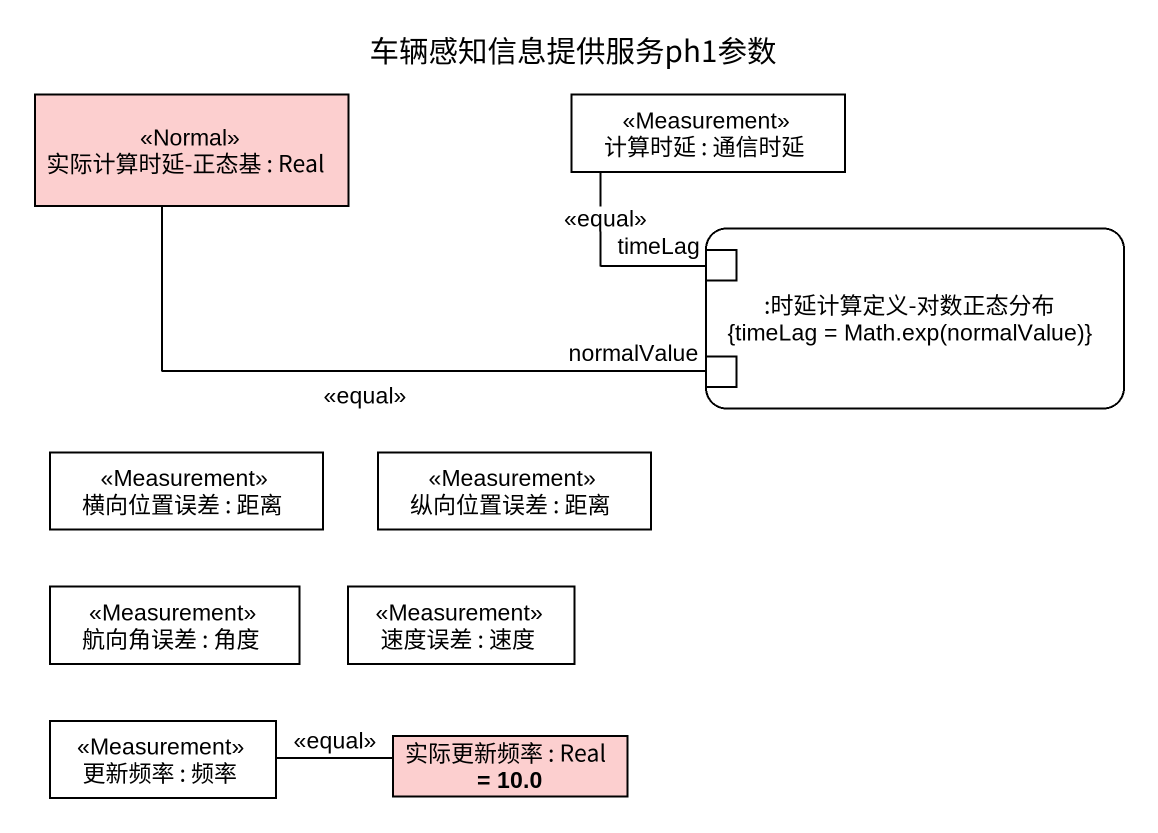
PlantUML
@startuml
title 车辆感知信息提供服务ph1参数
rectangle "实际计算时延-正态基 : Real" as 实际计算时延_正态基 <<Normal>> #FCCFCF
rectangle "计算时延 : 通信时延" as 计算时延 <<Measurement>>
rectangle ":时延计算定义-对数正态分布\n{timeLag = Math.exp(normalValue)}" as 时延计算定义_对数正态分布 {
  port timeLag
  port normalValue
}
rectangle "横向位置误差 : 距离" as 横向位置误差 <<Measurement>>
rectangle "纵向位置误差 : 距离" as 纵向位置误差 <<Measurement>>
rectangle "航向角误差 : 角度" as 航向角误差 <<Measurement>>
rectangle "速度误差 : 速度" as 速度误差 <<Measurement>>
rectangle "更新频率 : 频率" as 更新频率 <<Measurement>>
rectangle "实际更新频率 : Real = 10.0" as 实际更新频率 #FCCFCF
实际计算时延_正态基 -right- normalValue : <<equal>>
timeLag -up- 计算时延 : <<equal>>
实际更新频率 -left- 更新频率 : <<equal>>
@enduml
